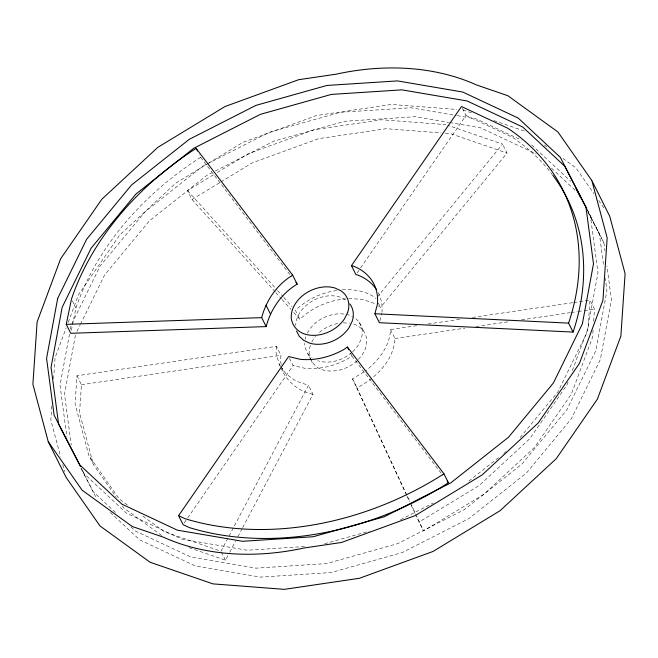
<?xml version="1.0" encoding="UTF-8"?>
<svg xmlns="http://www.w3.org/2000/svg" width="658" height="658" viewBox="0 0 658 658"><rect width="100%" height="100%" fill="white"/><g stroke="black" fill="none" stroke-linecap="round" stroke-linejoin="round"><path stroke-width="0.49" stroke-dasharray="3.29 2.47" d="M51.785 406.027L50.831 420.117L60.618 456.726M53.619 378.86L55.05 357.738L66.096 328.087M281.303 364.417L280.538 361.546L280.958 355.304L276.475 346.355L76.961 375.767L75.061 403.839L88.871 455.492L93.354 464.441L116.211 497.177M76.961 375.767L81.444 384.724L79.544 412.796L93.354 464.441M276.475 346.355L276.056 352.598L279.124 364.071L280.473 366.761M416.818 325.669L390.49 329.551C389.964 346.338 378.391 360.494 365.914 370.709M390.49 329.551L394.973 338.5C393.78 360.707 375.767 378.136 356.981 387.809L410.131 502.169M573.801 302.524L590.004 300.13L588.104 328.202L571.966 371.531M593.064 330.135L592.587 337.151L571.432 393.961L534.37 447.555L483.926 494.298L423.53 530.99L416.456 516.464M593.672 321.112L594.487 309.087L590.004 300.13M69.46 334.223L60.026 385.259L66.894 436.978M70.381 329.239L71.122 325.249L100.09 266.103L144.974 211.851L202.697 166.194L206.357 164.327M75.423 335.202L64.509 394.216L71.245 444.915M71.344 330.382L75.966 308.018A271.417 202.96 -26.6 0 1 200.616 157.336L199.267 154.646M379.888 320.824L381.862 313.29M68.226 322.354L78.557 294.62L119.74 235.062L175.793 183.13L208.035 163.538M568.027 382.117L566.949 385.004L529.887 438.606L479.443 485.349L419.047 522.041M76.945 331.468L80.062 325.101M80.506 324.188L104.573 275.052L149.456 220.808L207.18 175.151L211.753 172.815M280.818 366.498L285.901 373.769L295.911 381.023L308.487 385.349L221.022 551.231L164.426 531.787L141.889 515.461M189.052 547.662L225.505 560.188L229.321 552.934M229.806 552.029L235.539 541.147M237.933 536.615L242.234 528.456M242.712 527.552L312.969 394.298L308.487 385.349M184.215 522.945L187.127 518.734M187.711 517.887L293.098 365.486L289.059 357.434M357.105 272.922L360.016 268.711M360.6 267.872L465.979 115.471L462.393 108.307M377.355 296.923L502.539 144.11L447.868 125.324M378.399 305.904L380.538 307.459L507.022 153.067L502.539 144.11M520.182 437.496L557.91 391.897L586.878 332.751L597.974 272.741L590.432 215.947L587.166 209.622M352.663 351.849L357.574 346.231L360.831 340.038A30.161 22.553 -26.6 0 0 352.672 316.63M358.371 359.4L362.056 355.18L365.313 348.995A30.161 22.553 -26.6 0 0 353.741 324.09M293.739 312.476L299.925 319.344C312.155 307.385 328.893 300.328 345.861 298.831M468.8 481.13L498.97 457.269M503.732 453.502L506.109 451.618M351.89 352.433C342.711 360.436 329.576 364.343 317.707 360.765M357.146 360.806C347.811 369.097 334.404 373.431 322.19 369.714C312.402 366.745 309.244 356.537 305.296 348.23A30.161 22.553 -26.6 0 1 304.695 343.221M350.525 353.288L351.874 355.97L348.608 358.289A60.314 45.106 -26.6 0 1 304.564 368.225L293.098 365.486M208.907 163.011L242.892 142.358L316.482 115.528L391.526 104.466L456.808 109.45M275.176 291.864L192.004 199.506L187.522 190.557L213.784 174.6M217.288 172.478L247.918 153.865L314.146 129.716L381.689 119.756L445.943 124.666M192.004 199.506L220.019 182.488M220.891 181.962L252.401 162.814L318.628 138.665L386.172 128.705L441.247 132.916M406.512 495.079L352.499 378.86L364.236 371.729M207.27 163.867L269.336 132.242L340.342 112.312L410.888 107.756L456.216 115.487M215.421 170.948L273.818 141.199L344.825 121.261L415.371 116.705L448.657 122.38M400.475 519.738L433.334 503M324.542 543.755L369.516 531.129M337.71 323.489L332.084 324.92L324.994 328.326A30.161 22.553 -26.6 0 0 318.785 333.006M336.69 290.573C321.367 292.489 306.538 299.653 295.442 310.387L299.925 319.344M342.316 289.742C353.938 289.224 366.745 290.951 376.055 298.502M427.963 324.024L461.381 319.097M472.518 317.452L572.789 302.672M81.444 384.724L280.958 355.304M394.973 338.5L464.852 328.194M475.989 326.557L509.415 321.622M521.564 319.837L570.182 312.665M571.193 312.517L577.272 311.621M578.283 311.473L583.342 310.724M584.362 310.576L594.487 309.087M304.555 546.535L247.112 550.244L181.847 539.116L126.303 513.051L84.265 473.842L81.469 468.422M343.279 322.864L349.505 323.234M445.326 133.229L450.426 133.615L507.022 153.067M348.674 298.411L362.961 299.505L375.537 303.832M457.22 115.66L476.153 118.884L521.514 140.17M449.669 122.552L480.636 127.841L536.18 153.898M462.928 109.919L471.63 112.913M493.878 120.562L525.808 131.526M312.969 394.298C298.444 391.436 286.403 381.369 280.917 367.649M465.979 115.471L512.294 137.201A271.417 202.96 -26.6 0 1 552.12 174.354M345.384 299.735L339.536 296.988A30.161 22.553 -26.6 0 0 295.73 325.027L295.804 325.57M544.388 144.99L546.806 146.742M562.96 158.446L575.89 167.815L593.993 193.732M127.397 504.966L119.353 499.134L88.871 455.492M161.662 535.489L123.836 508.083L122.075 505.566M531.697 144.949L570.774 181.394M551.577 168.259L575.997 191.042M115.43 512.45L93.23 491.74L81.099 468.249M130.95 526.926L135.268 530.957L190.812 557.013L256.077 568.15L326.623 563.593L397.629 543.656L464.268 509.703L521.991 464.046L566.875 409.802L595.844 350.656L606.939 290.639L605.319 278.474M110.297 512.434L139.751 539.905L195.294 565.97L260.56 577.099L331.106 572.542L402.112 552.613L468.751 518.66L526.474 473.003L571.358 418.751L600.326 359.605L611.422 299.596L606.972 266.128M307.779 353.568L312.007 357.845M187.522 190.557L276.886 289.783M277.569 290.548L283.072 296.651M283.754 297.416L292.004 306.57M275.866 292.629L281.369 298.732M282.052 299.497L290.992 309.416M200.616 157.336L291.593 276.812M351.874 355.97L442.85 475.446M598.665 200.419L604.496 208.775M279.124 364.071L280.25 365.692M588.194 212.172L599.397 233.853L603.707 266.301M588.013 212.082L603.88 242.802L604.957 250.92M80.918 468.167L96.315 497.983M587.29 209.68L603.88 242.802M378.301 302.984L380.538 307.459M359.186 322.33L363.668 331.287M352.499 378.86L356.981 387.809M221.466 552.128L225.505 560.188M72.38 300.854L75.966 308.018M410.567 503.099L415.321 513.322M415.749 514.26L423.53 530.99M406.948 496.009L409.539 501.585M411.266 505.303L416.021 515.535M311.02 359.852L309.778 357.179A30.161 22.553 -26.6 0 1 310.617 344.808M311.431 360.74L312.262 362.525M282.331 368.241L283.606 373.02M62.732 464.638L64.591 471.564M311.793 342.119A30.161 22.553 -26.6 0 1 315.536 336.435M305.098 339.487A30.161 22.553 -26.6 0 1 305.814 336.756M307.311 333.17A30.161 22.553 -26.6 0 1 320.512 319.377C329.115 314.392 339.586 312.163 349.258 315.141A30.161 22.553 -26.6 0 1 351.849 316.21M378.284 292.711A60.314 45.106 -26.6 0 1 381.961 312.246"/><path stroke-width="0.99" d="M66.252 324.345L71.483 299.061A271.417 202.96 -26.6 0 1 196.133 148.379L292.678 275.176L297.161 284.124C281.591 293.427 270.734 309.161 266.169 326.59L70.735 333.293L66.252 324.345L261.687 317.641L266.169 326.59M374.912 313.751L377.379 304.333A60.314 45.106 -26.6 0 0 353.288 266.095L351.454 265.659L461.497 106.522L507.811 128.252A271.417 202.96 -26.6 0 1 568.586 323.127L573.069 332.084L379.395 322.708L374.912 313.751L568.586 323.127M261.687 317.641C266.251 300.204 277.108 284.478 292.678 275.176M178.573 515.675L288.615 356.537L300.081 359.276A60.314 45.106 -26.6 0 0 344.126 349.34L347.391 347.021L443.936 473.809L448.419 482.766A271.417 202.96 -26.6 0 1 189.356 527.584L183.056 524.623L178.573 515.675L184.873 518.636A271.417 202.96 -26.6 0 0 443.936 473.809M295.927 282.496L297.161 284.124M447.185 481.138L448.419 482.766M591.822 180.498L557.959 132.011L507.877 95.723L476.433 84.915A226.393 169.295 -26.6 0 0 336.074 74.19L298.551 79.725L224.962 106.555L157.862 147.326L101.809 199.259L60.626 258.816L37.119 321.926L32.9 384.305L48.248 441.699L66.178 477.502L100.041 525.989L150.123 562.277L213.003 583.885L284.404 589.346L359.449 578.275L433.038 551.445L500.138 510.674L556.191 458.741L597.374 399.184L620.881 336.074L625.1 273.695L609.752 216.301L591.822 180.498L607.17 237.883L602.95 300.262L579.443 363.381L538.26 422.938L482.207 474.87L415.108 515.642L341.518 542.472L303.996 548.007A226.393 169.295 -26.6 0 1 163.636 537.273L132.192 526.474L82.11 490.185L48.248 441.699M586.697 208.726L564.77 166.26L522.732 127.043L467.188 100.987L401.923 89.85L331.377 94.407L260.371 114.344L193.732 148.297L136.009 193.954L91.125 248.198L62.156 307.344L51.061 367.361L58.603 424.147L80.539 466.612M576.063 188.673L580.734 197.713M296.528 331.007L299.226 336.238L303.651 340.367L309.499 343.106A30.161 22.553 -26.6 0 0 349.085 327.61L352.137 321.384A30.161 22.553 -26.6 0 0 349.809 303.856M351.454 265.659L355.937 274.608L357.771 275.044A60.314 45.106 -26.6 0 1 376.294 289.339M347.391 347.021L348.732 349.702M196.133 148.379L197.474 151.069M266.013 305.189L270.496 314.137M552.736 175.16A271.417 202.96 -26.6 0 1 573.069 332.084M57.674 298.395L46.578 358.404L54.12 415.198L79.782 464.893L121.82 504.102L177.364 530.159L242.629 541.295L313.175 536.739L384.182 516.801L450.82 482.849L508.544 437.192L553.427 382.948L582.396 323.802L593.491 263.784L585.949 206.999L560.287 157.303L518.249 118.095L462.706 92.03L397.44 80.901L326.894 85.458L255.888 105.387L189.249 139.34L131.526 184.997L86.642 239.249L57.674 298.395M347.654 312.435L344.603 318.661A30.161 22.553 -26.6 0 1 305.016 334.157C297.112 331.78 291 324.517 291.247 316.079A30.161 22.553 -26.6 0 1 335.054 288.039L340.902 290.778A30.161 22.553 -26.6 0 1 347.654 312.435"/></g></svg>
